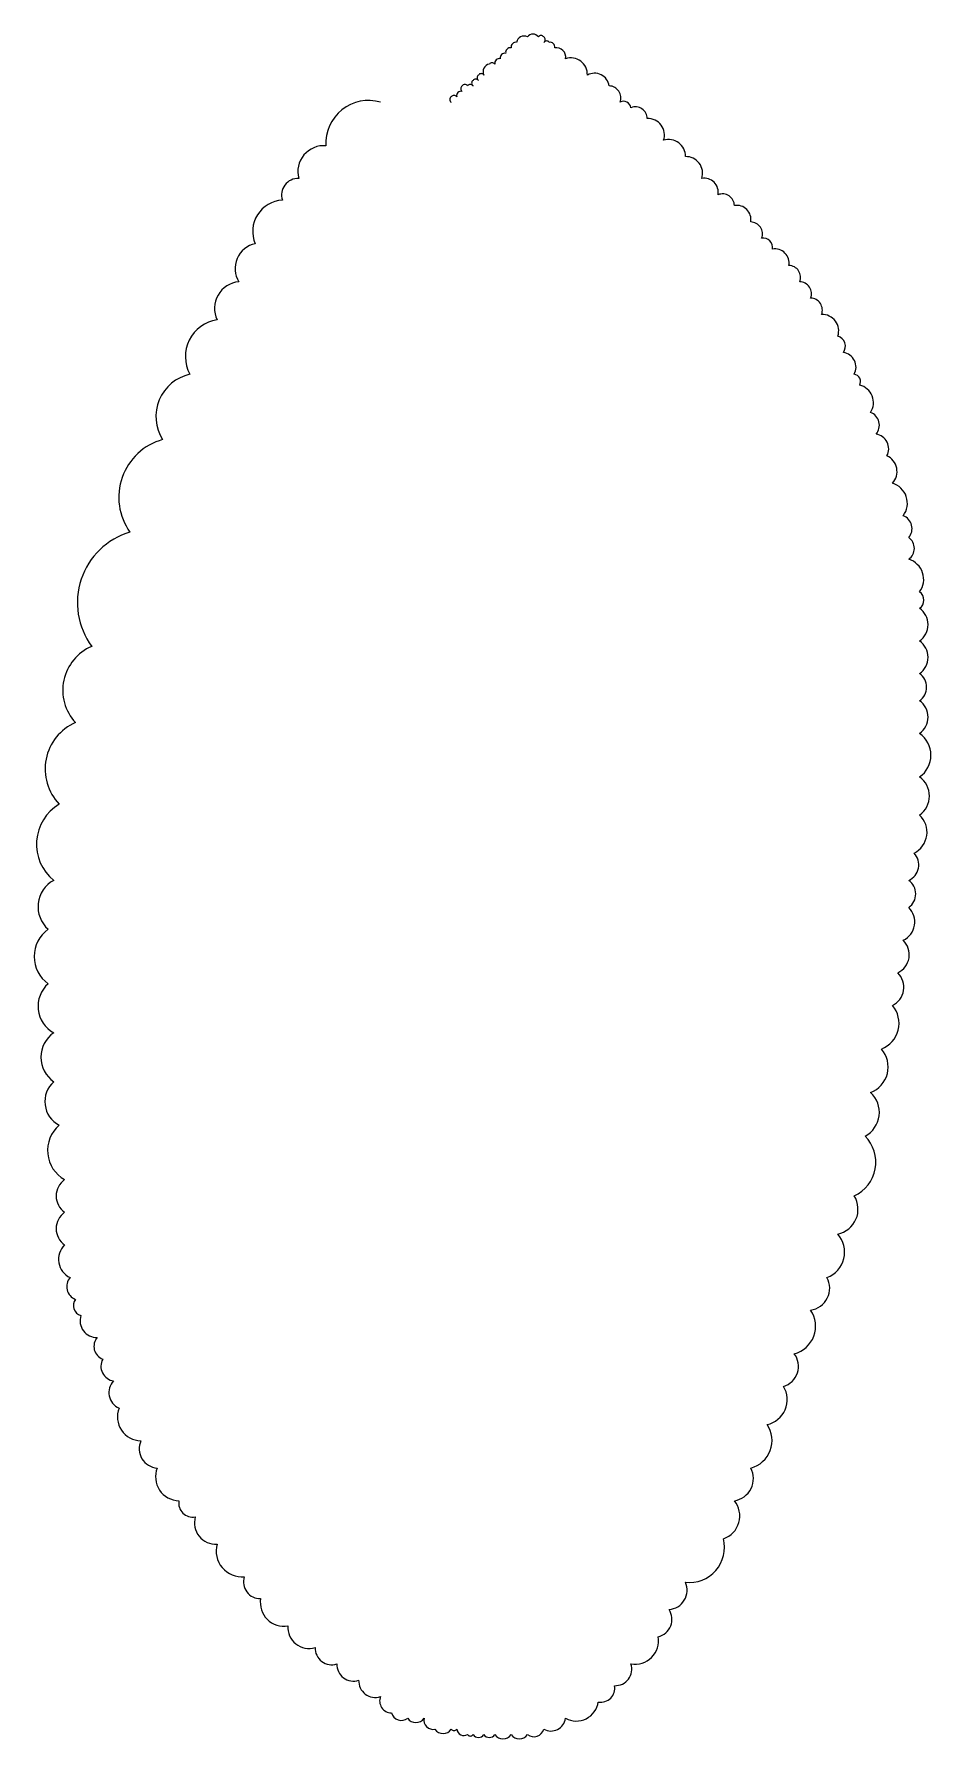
# Model space of a CAD drawing. Extents: x -1058961 to 23600, y -449123 to 2751847.
# Drawn here: x -393143 to -391762, y 1761366 to 1763992 of the extents above; entities that cross this region are included whole.
import ezdxf

# ---------------------------------------------------------------- set-up
doc = ezdxf.new("R2010")
doc.units = 0
doc.header["$LTSCALE"] = 1000
doc.layers.add('签名', color=7, linetype='CONTINUOUS', lineweight=18)

msp = doc.modelspace()

# ---------------------------------------------------------------- linework, layer by layer
at = {"layer": '签名', "color": 1}
msp.add_lwpolyline([(-392609.93, 1763886.6, 0.5205671), (-392693.8, 1763819.57, 0.5205671), (-392693.8, 1763819.57, 0.5205671), (-392735.73, 1763769.29, 0.5205671), (-392735.73, 1763769.29, 0.5205671), (-392760.89, 1763735.78, 0.5205671), (-392760.89, 1763735.78, 0.5205671), (-392802.83, 1763668.75, 0.5205671), (-392802.83, 1763668.75, 0.5205671), (-392827.99, 1763610.1, 0.5205671), (-392827.99, 1763610.1, 0.5205671), (-392861.54, 1763551.44, 0.5205671), (-392861.54, 1763551.44, 0.5205671), (-392903.47, 1763467.66, 0.5205671), (-392903.47, 1763467.66, 0.5205671), (-392945.4, 1763367.11, 0.5205671), (-392945.4, 1763367.11, 0.5205671), (-392995.72, 1763224.67, 0.5205671), (-392995.72, 1763224.67, 0.5205671), (-393054.44, 1763048.72, 0.5205671), (-393054.44, 1763048.72, 0.5205671), (-393079.59, 1762931.42, 0.5205671), (-393079.59, 1762931.42, 0.5205671), (-393104.76, 1762805.73, 0.5205671), (-393104.76, 1762805.73, 0.5205671), (-393113.14, 1762688.43, 0.5205671), (-393113.14, 1762688.43, 0.5205671), (-393121.53, 1762613.02, 0.5205671), (-393121.53, 1762613.02, 0.5205671), (-393121.53, 1762529.23, 0.5205671), (-393121.53, 1762529.23, 0.5205671), (-393113.14, 1762453.83, 0.5205671), (-393113.14, 1762453.83, 0.5205671), (-393113.14, 1762378.42, 0.5205671), (-393113.14, 1762378.42, 0.5205671), (-393104.76, 1762311.39, 0.5205671), (-393104.76, 1762311.39, 0.5205671), (-393096.37, 1762227.6, 0.5205671), (-393096.37, 1762227.6, 0.5205671), (-393096.37, 1762177.33, 0.5205671), (-393096.37, 1762177.33, 0.5205671), (-393096.37, 1762127.05, 0.5205671), (-393096.37, 1762127.05, 0.5205671), (-393087.98, 1762076.78, 0.5205671), (-393087.98, 1762076.78, 0.5205671), (-393079.59, 1762043.27, 0.5205671), (-393079.59, 1762043.27, 0.5205671), (-393071.21, 1762018.13, 0.5205671), (-393071.21, 1762018.13, 0.5205671), (-393046.05, 1761984.61, 0.5205671), (-393046.05, 1761984.61, 0.5205671), (-393037.66, 1761951.1, 0.5205671), (-393037.66, 1761951.1, 0.5205671), (-393020.89, 1761917.58, 0.5205671), (-393020.89, 1761917.58, 0.5205671), (-393012.5, 1761875.69, 0.5205671), (-393012.5, 1761875.69, 0.5205671), (-392978.95, 1761825.42, 0.5205671), (-392978.95, 1761825.42, 0.5205671), (-392953.79, 1761783.52, 0.5205671), (-392953.79, 1761783.52, 0.5205671), (-392920.24, 1761733.25, 0.5205671), (-392920.24, 1761733.25, 0.5205671), (-392895.08, 1761708.12, 0.5205671), (-392895.08, 1761708.12, 0.5205671), (-392861.54, 1761666.22, 0.5205671), (-392861.54, 1761666.22, 0.5205671), (-392819.6, 1761615.95, 0.5205671), (-392819.6, 1761615.95, 0.5205671), (-392794.44, 1761582.43, 0.5205671), (-392794.44, 1761582.43, 0.5205671), (-392752.51, 1761540.54, 0.5205671), (-392752.51, 1761540.54, 0.5205671), (-392710.57, 1761507.02, 0.5205671), (-392710.57, 1761507.02, 0.5205671), (-392677.03, 1761481.89, 0.5205671), (-392677.03, 1761481.89, 0.5205671), (-392643.48, 1761456.75, 0.5205671), (-392643.48, 1761456.75, 0.5205671), (-392609.93, 1761431.62, 0.5205671), (-392609.93, 1761431.62, 0.5205671), (-392593.16, 1761406.48, 0.5205671), (-392593.16, 1761406.48, 0.5205671), (-392568, 1761398.1, 0.5205671), (-392568, 1761398.1, 0.5205671), (-392542.83, 1761398.1, 0.5205671), (-392542.83, 1761398.1, 0.5205671), (-392526.06, 1761381.34, 0.5205671), (-392526.06, 1761381.34, 0.5205671), (-392500.9, 1761381.34, 0.5205671), (-392500.9, 1761381.34, 0.5205671), (-392492.51, 1761381.34, 0.5205671), (-392492.51, 1761381.34, 0.5205671), (-392475.74, 1761372.96, 0.5205671), (-392475.74, 1761372.96, 0.5205671), (-392467.35, 1761372.96, 0.5205671), (-392467.35, 1761372.96, 0.5205671), (-392450.58, 1761372.96, 0.5205671), (-392450.58, 1761372.96, 0.5205671), (-392433.81, 1761372.96, 0.5205671), (-392433.81, 1761372.96, 0.5205671), (-392408.65, 1761372.96, 0.5205671), (-392408.65, 1761372.96, 0.5205671), (-392383.48, 1761372.96, 0.5205671), (-392383.48, 1761372.96, 0.5205671), (-392358.33, 1761381.34, 0.5205671), (-392358.33, 1761381.34, 0.5205671), (-392324.78, 1761398.1, 0.5205671), (-392324.78, 1761398.1, 0.5205671), (-392274.46, 1761423.24, 0.5205671), (-392274.46, 1761423.24, 0.5205671), (-392249.29, 1761448.37, 0.5205671), (-392249.29, 1761448.37, 0.5205671), (-392224.14, 1761481.89, 0.5205671), (-392224.14, 1761481.89, 0.5205671), (-392182.2, 1761523.78, 0.5205671), (-392182.2, 1761523.78, 0.5205671), (-392165.43, 1761565.68, 0.5205671), (-392165.43, 1761565.68, 0.5205671), (-392140.27, 1761607.57, 0.5205671), (-392140.27, 1761607.57, 0.5205671), (-392081.56, 1761674.6, 0.5205671), (-392081.56, 1761674.6, 0.5205671), (-392064.79, 1761733.25, 0.5205671), (-392064.79, 1761733.25, 0.5205671), (-392039.62, 1761783.52, 0.5205671), (-392039.62, 1761783.52, 0.5205671), (-392014.46, 1761850.55, 0.5205671), (-392014.46, 1761850.55, 0.5205671), (-391989.3, 1761909.21, 0.5205671), (-391989.3, 1761909.21, 0.5205671), (-391972.53, 1761959.48, 0.5205671), (-391972.53, 1761959.48, 0.5205671), (-391947.37, 1762026.51, 0.5205671), (-391947.37, 1762026.51, 0.5205671), (-391922.21, 1762076.78, 0.5205671), (-391922.21, 1762076.78, 0.5205671), (-391905.44, 1762143.81, 0.5205671), (-391905.44, 1762143.81, 0.5205671), (-391880.27, 1762202.46, 0.5205671), (-391880.27, 1762202.46, 0.5205671), (-391863.5, 1762294.63, 0.5205671), (-391863.5, 1762294.63, 0.5205671), (-391855.11, 1762361.66, 0.5205671), (-391855.11, 1762361.66, 0.5205671), (-391838.34, 1762428.69, 0.5205671), (-391838.34, 1762428.69, 0.5205671), (-391821.57, 1762495.72, 0.5205671), (-391821.57, 1762495.72, 0.5205671), (-391813.18, 1762545.99, 0.5205671), (-391813.18, 1762545.99, 0.5205671), (-391804.79, 1762596.27, 0.5205671), (-391804.79, 1762596.27, 0.5205671), (-391796.4, 1762646.54, 0.5205671), (-391796.4, 1762646.54, 0.5205671), (-391796.4, 1762688.43, 0.5205671), (-391796.4, 1762688.43, 0.5205671), (-391788.02, 1762730.33, 0.5205671), (-391788.02, 1762730.33, 0.5205671), (-391779.63, 1762788.98, 0.5205671), (-391779.63, 1762788.98, 0.5205671), (-391779.63, 1762847.63, 0.5205671), (-391779.63, 1762847.63, 0.5205671), (-391779.63, 1762914.66, 0.5205671), (-391779.63, 1762914.66, 0.5205671), (-391779.63, 1762964.93, 0.5205671), (-391779.63, 1762964.93, 0.5205671), (-391779.63, 1763006.82, 0.5205671), (-391779.63, 1763006.82, 0.5205671), (-391779.63, 1763057.1, 0.5205671), (-391779.63, 1763057.1, 0.5205671), (-391779.63, 1763107.37, 0.5205671), (-391779.63, 1763107.37, 0.5205671), (-391779.63, 1763132.51, 0.5205671), (-391779.63, 1763132.51, 0.5205671), (-391796.4, 1763182.78, 0.5205671), (-391796.4, 1763182.78, 0.5205671), (-391796.4, 1763216.29, 0.5205671), (-391796.4, 1763216.29, 0.5205671), (-391804.79, 1763249.81, 0.5205671), (-391804.79, 1763249.81, 0.5205671), (-391821.57, 1763300.08, 0.5205671), (-391821.57, 1763300.08, 0.5205671), (-391829.95, 1763341.98, 0.5205671), (-391829.95, 1763341.98, 0.5205671), (-391846.73, 1763375.49, 0.5205671), (-391846.73, 1763375.49, 0.5205671), (-391855.11, 1763409, 0.5205671), (-391855.11, 1763409, 0.5205671), (-391871.89, 1763450.9, 0.5205671), (-391871.89, 1763450.9, 0.5205671), (-391880.27, 1763467.66, 0.5205671), (-391880.27, 1763467.66, 0.5205671), (-391897.05, 1763501.17, 0.5205671), (-391897.05, 1763501.17, 0.5205671), (-391905.44, 1763526.31, 0.5205671), (-391905.44, 1763526.31, 0.5205671), (-391930.59, 1763559.82, 0.5205671), (-391930.59, 1763559.82, 0.5205671), (-391947.37, 1763584.96, 0.5205671), (-391947.37, 1763584.96, 0.5205671), (-391964.14, 1763610.1, 0.5205671), (-391964.14, 1763610.1, 0.5205671), (-391980.92, 1763635.23, 0.5205671), (-391980.92, 1763635.23, 0.5205671), (-392006.08, 1763660.37, 0.5205671), (-392006.08, 1763660.37, 0.5205671), (-392022.85, 1763677.13, 0.5205671), (-392022.85, 1763677.13, 0.5205671), (-392039.62, 1763702.26, 0.5205671), (-392039.62, 1763702.26, 0.5205671), (-392064.79, 1763727.4, 0.5205671), (-392064.79, 1763727.4, 0.5205671), (-392089.94, 1763744.16, 0.5205671), (-392089.94, 1763744.16, 0.5205671), (-392115.11, 1763769.29, 0.5205671), (-392115.11, 1763769.29, 0.5205671), (-392140.27, 1763802.81, 0.5205671), (-392140.27, 1763802.81, 0.5205671), (-392173.81, 1763827.94, 0.5205671), (-392173.81, 1763827.94, 0.5205671), (-392198.97, 1763861.46, 0.5205671), (-392198.97, 1763861.46, 0.5205671), (-392224.14, 1763878.22, 0.5205671), (-392224.14, 1763878.22, 0.5205671), (-392240.91, 1763886.6, 0.5205671), (-392240.91, 1763886.6, 0.5205671), (-392257.68, 1763911.73, 0.5205671), (-392257.68, 1763911.73, 0.5205671), (-392291.23, 1763928.49, 0.5205671), (-392291.23, 1763928.49, 0.5205671), (-392324.78, 1763953.63, 0.5205671), (-392324.78, 1763953.63, 0.5205671), (-392341.55, 1763970.38, 0.5205671), (-392341.55, 1763970.38, 0.5205671), (-392349.94, 1763978.76, 0.5205671), (-392349.94, 1763978.76, 0.5205671), (-392358.33, 1763978.76, 0.5205671), (-392358.33, 1763978.76, 0.5205671), (-392358.33, 1763987.14, 0.5205671), (-392358.33, 1763987.14, 0.5205671), (-392366.71, 1763987.14, 0.5205671), (-392366.71, 1763987.14, 0.5205671), (-392383.48, 1763987.14, 0.5205671), (-392383.48, 1763987.14, 0.5205671), (-392400.26, 1763978.76, 0.5205671), (-392400.26, 1763978.76, 0.5205671), (-392408.65, 1763970.38, 0.5205671), (-392408.65, 1763970.38, 0.5205671), (-392417.03, 1763962, 0.5205671), (-392417.03, 1763962, 0.5205671), (-392425.42, 1763953.63, 0.5205671), (-392425.42, 1763953.63, 0.5205671), (-392433.81, 1763945.25, 0.5205671), (-392433.81, 1763945.25, 0.5205671), (-392442.19, 1763945.25, 0.5205671), (-392442.19, 1763945.25, 0.5205671), (-392450.58, 1763928.49, 0.5205671), (-392450.58, 1763928.49, 0.5205671), (-392458.97, 1763928.49, 0.5205671), (-392458.97, 1763928.49, 0.5205671), (-392458.97, 1763920.11, 0.5205671), (-392458.97, 1763920.11, 0.5205671), (-392467.35, 1763920.11, 0.5205671), (-392467.35, 1763920.11, 0.5205671), (-392467.35, 1763911.73, 0.5205671), (-392467.35, 1763911.73, 0.5205671), (-392475.74, 1763911.73, 0.5205671), (-392475.74, 1763911.73, 0.5205671), (-392484.13, 1763911.73, 0.5205671), (-392484.13, 1763911.73, 0.5205671), (-392484.13, 1763903.35, 0.5205671), (-392484.13, 1763903.35, 0.5205671), (-392492.51, 1763894.97, 0.5205671), (-392492.51, 1763894.97, 0.5205671), (-392500.9, 1763894.97, 0.5205671), (-392500.9, 1763894.97, 0.5205671), (-392500.9, 1763886.6, 0.5205671), (-392500.9, 1763886.6)], format="xyb", dxfattribs=at)

doc.saveas('drawing.dxf')
